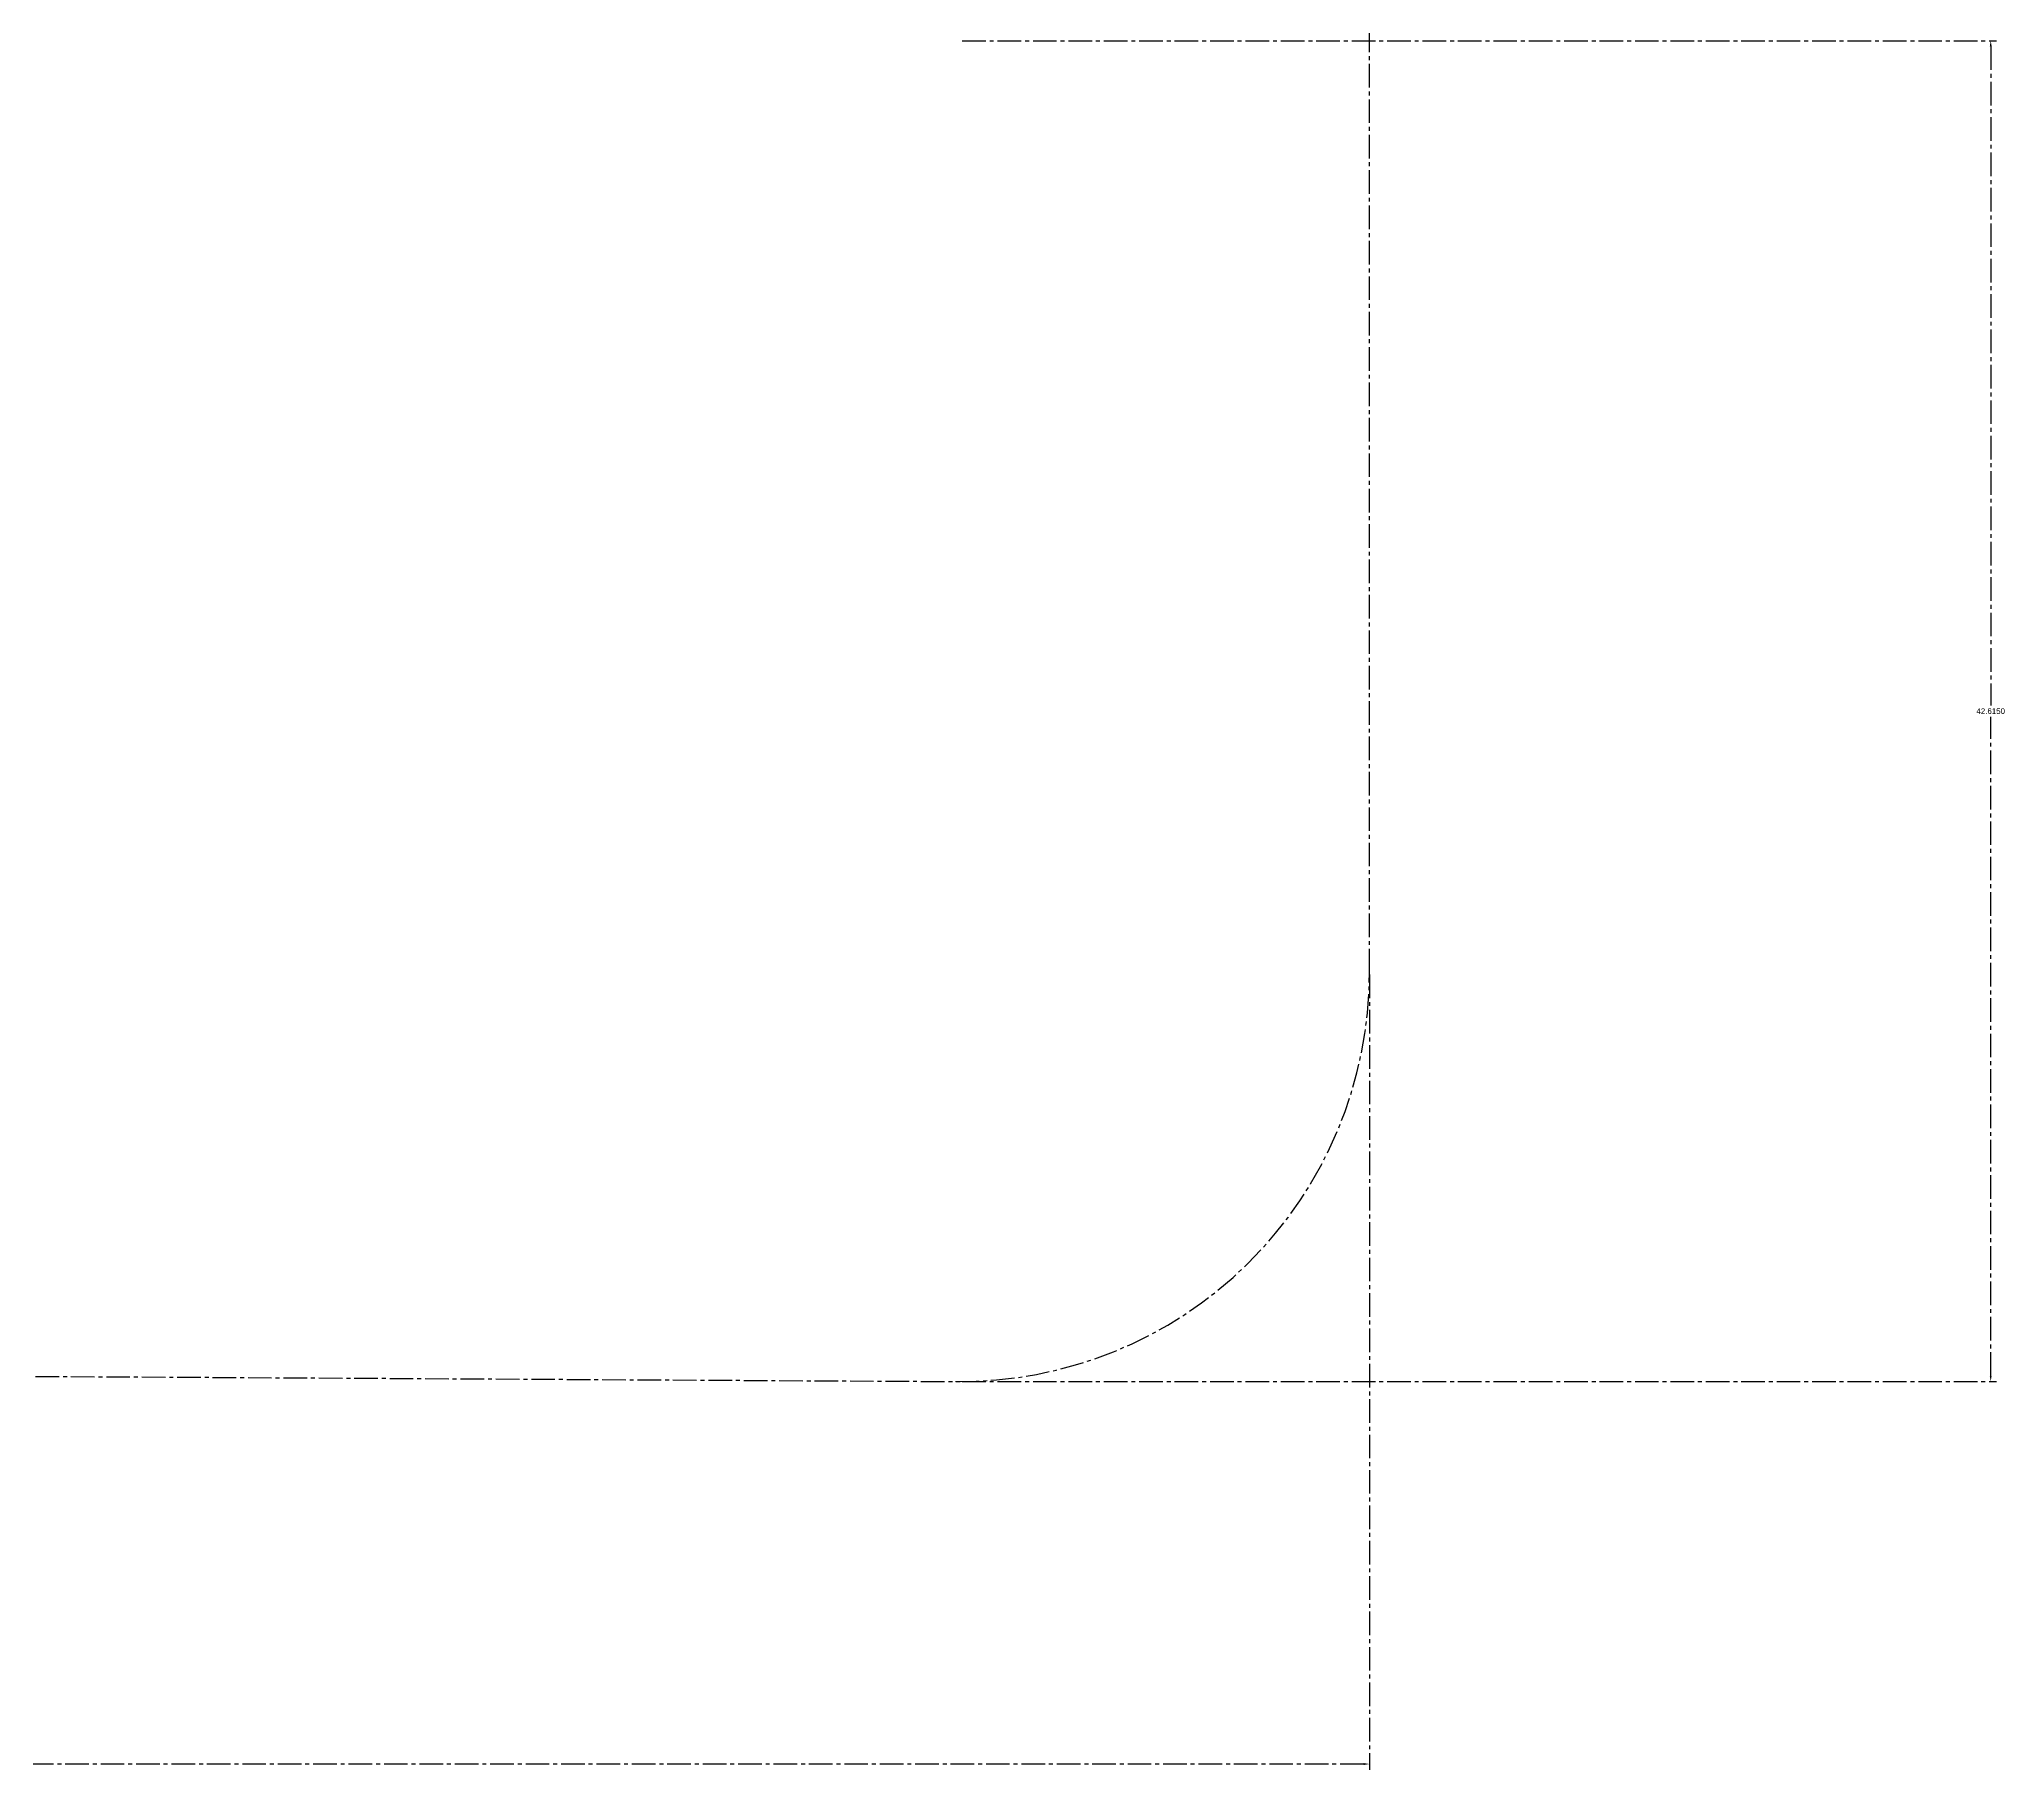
# Model space of a CAD drawing. Header units: inches. Extents: x 212 to 507, y 75 to 211.
# Drawn here: x 284.3 to 346.7, y 74.9 to 129.9 of the extents above; entities that cross this region are included whole.
import ezdxf

# ---------------------------------------------------------------- set-up
doc = ezdxf.new("R2010")
doc.units = ezdxf.units.IN
doc.header["$MEASUREMENT"] = 0
doc.linetypes.add('CENTER2', pattern=[1.125, 0.75, -0.125, 0.125, -0.125])
doc.layers.get('0').update_dxf_attribs({"linetype": 'CENTER2'})
doc.styles.get("Standard").update_dxf_attribs({"font": 'Arial.ttf'})
doc.dimstyles.get("Standard").update_dxf_attribs({"dimtxt": 0.18, "dimasz": 0.18, "dimexe": 0.18, "dimexo": 0.0625, "dimgap": 0.09, "dimtad": 0, "dimtih": 1, "dimtoh": 1, "dimdec": 4, "dimzin": 0, "dimdsep": 46, "dimtxsty": 'Standard', "dimcen": 0.09, "dimadec": 0, "dimazin": 0, "dimtfac": 1, "dimtdec": 4, "dimtofl": 0, "dimtmove": 0, "dimatfit": 3, "dimfxl": 1, "dimtolj": 1, "dimtzin": 0, "dimarcsym": 0})

# ---------------------------------------------------------------- blocks, each defined once
blk = doc.blocks.new('*D13')
at = {"color": 0, "lineweight": -2, "transparency": 16777216}
for p, q in [((211.561, 100.768), (211.561, 74.918)), ((326.568, 100.191), (326.568, 74.918)), ((211.741, 75.098), (268.469, 75.098)), ((326.388, 75.098), (269.659, 75.098))]:
    blk.add_line(p, q, dxfattribs=at)
at = {"color": 0, "transparency": 16777216}
for points in [[(211.741, 75.128), (211.741, 75.068), (211.561, 75.098)], [(326.388, 75.128), (326.388, 75.068), (326.568, 75.098)]]:
    blk.add_solid(points, dxfattribs=at)
at = {"layer": 'Defpoints', "color": 0}
for p in [(211.561, 100.83), (326.568, 100.254), (326.568, 75.098)]:
    blk.add_point(p, dxfattribs=at)
at = {"color": 0, "transparency": 16777216, "insert": (269.064, 75.098), "char_height": 0.18, "attachment_point": 5}
blk.add_mtext('\\A1;115.0073', dxfattribs=at)
blk = doc.blocks.new('*D25')
at = {"color": 0, "lineweight": -2, "transparency": 16777216}
for p, q in [((313.63, 129.869), (346.484, 129.869)), ((346.304, 129.689), (346.304, 108.743)), ((346.304, 87.434), (346.304, 108.38)), ((313.63, 87.254), (346.484, 87.254))]:
    blk.add_line(p, q, dxfattribs=at)
at = {"color": 0, "transparency": 16777216}
for points in [[(346.274, 129.689), (346.334, 129.689), (346.304, 129.869)], [(346.274, 87.434), (346.334, 87.434), (346.304, 87.254)]]:
    blk.add_solid(points, dxfattribs=at)
at = {"layer": 'Defpoints', "color": 0}
for p in [(313.568, 129.869), (346.304, 129.869), (313.568, 87.254)]:
    blk.add_point(p, dxfattribs=at)
at = {"color": 0, "transparency": 16777216, "insert": (346.304, 108.561), "char_height": 0.18, "attachment_point": 5}
blk.add_mtext('\\A1;42.6150', dxfattribs=at)

msp = doc.modelspace()

# ---------------------------------------------------------------- linework, layer by layer
for p, q in [((326.56789, 100.25398), (326.56789, 189.25398)), ((224.56931, 87.75659), (313.56789, 87.25398))]:
    msp.add_line(p, q)
msp.add_arc((313.56789, 100.25398), 13, 269.3528648, 0)

# ---------------------------------------------------------------- dimensions: what is measured, and where the dimension line sits
dim = msp.add_linear_dim(base=(346.30353, 129.86898), p1=(313.56789, 87.25398), p2=(313.56789, 129.86898), angle=90, dimstyle='Standard')
dim.commit()
dim.dimension.update_dxf_attribs({"geometry": '*D25', "text_midpoint": (346.30353, 108.56148)})
dim = msp.add_linear_dim(base=(326.56789, 75.09769), p1=(211.56061, 100.83), p2=(326.56789, 100.25398), dimstyle='Standard')
dim.commit()
dim.dimension.update_dxf_attribs({"geometry": '*D13', "text_midpoint": (269.06425, 75.09769)})

doc.saveas('drawing.dxf')
